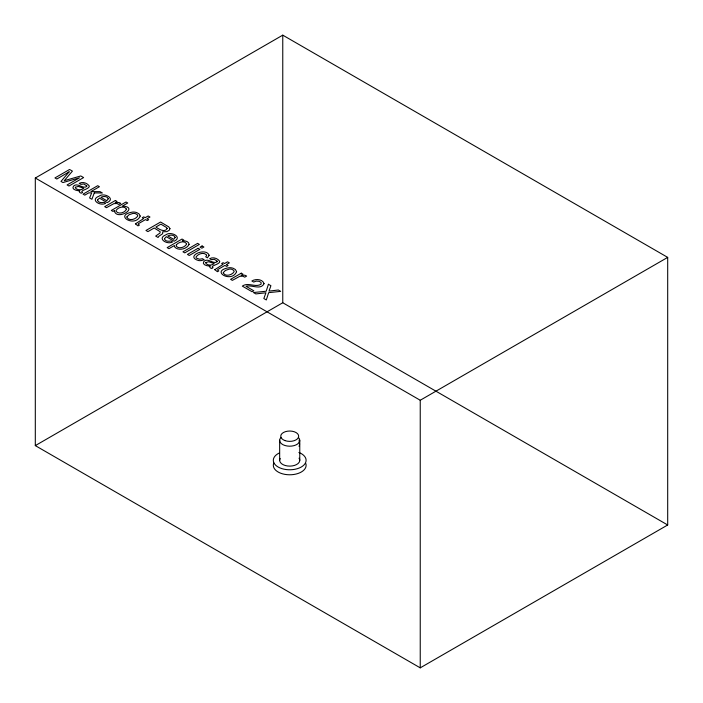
<?xml version="1.0" encoding="UTF-8"?>
<svg xmlns="http://www.w3.org/2000/svg" width="703" height="703" viewBox="0 0 703 703"><rect width="100%" height="100%" fill="white"/><g stroke="black" fill="none" stroke-linecap="round" stroke-linejoin="round"><path stroke-width="1.05" d="M299.126 446.493L299.583 444.173L299.118 440.025M35.308 178.017L282.764 35.15L667.692 257.386L667.692 524.983L420.236 667.85L35.308 445.614L35.308 178.017L420.236 400.253L667.692 257.386M35.308 445.614L282.764 302.747L667.692 524.983M420.236 400.253L420.236 667.85M299.768 440.535L299.768 460.456M282.764 35.15L282.764 302.747M279.662 440.236L279.662 460.166M298.634 437.697A10.062 5.809 0 0 1 289.46 446.194A10.062 5.809 0 0 1 281.042 437.442M305.823 463.514A16.406 9.473 0 0 1 289.267 474.78A16.406 9.473 0 0 1 273.81 463.005M298.898 452.468A16.406 9.473 0 0 1 302.448 466.274A16.406 9.473 0 0 1 278.309 467.117A16.406 9.473 0 0 1 278.968 453.154M299.056 458.154A10.062 5.809 0 0 1 289.97 466.115A10.062 5.809 0 0 1 280.198 458.435M209.125 255.277L207.464 257.808L205.724 256.797L206.638 255.435L206.383 254.723C203.387 251.99 198.281 253.818 196.163 256.771A3.111 1.793 0 0 0 196.585 258.203L199.643 259.266L202.42 258.704L204.16 259.715L201.796 260.47A5.176 2.988 0 0 1 198.492 260.523C184.599 256.498 205.917 246.806 209.125 255.277M135.424 223.844L138.016 225.883L139.431 225.065L138.183 224.257L138.553 223.607L145.521 219.591L147.226 220.575L148.684 219.723L146.98 218.738L149.959 217.025L148.148 215.979L145.169 217.693L143.728 216.858L142.261 217.71L143.702 218.545L135.424 223.844M214.802 269.671L217.403 271.718L218.818 270.901L217.57 270.093L217.939 269.442L224.907 265.418L226.603 266.402L228.071 265.558L226.366 264.574L229.345 262.852L227.535 261.806L224.556 263.528L223.106 262.694L221.647 263.537L223.088 264.372L214.802 269.671M97.55 200.03C97.875 202.71 101.794 203 103.886 202.315L105.643 203.334C100.213 206.462 89.501 199.793 99.149 196.111C103.789 192.297 116.171 198.483 107.208 202.605L99.395 198.088L97.55 200.03M164.467 238.669C164.783 241.34 168.702 241.63 170.794 240.944L172.56 241.964C167.121 245.092 156.409 238.422 166.057 234.74C170.697 230.927 183.079 237.113 174.124 241.234L166.303 236.718L164.467 238.669M86.768 185.908L86.715 186.497C82.778 189.353 77.664 182.077 73.463 186.137C70.924 189.494 77.471 191.058 79.87 190.68L79.193 191.436L79.887 192.587L81.302 193.202L82.62 192.429C78.762 190.627 89.053 189.239 89.307 186.444L89.211 185.917C87.11 182.903 82.515 181.471 79.219 183.378L80.889 184.344L83.921 184.001L86.768 185.908M217.192 261.2L217.139 261.797C213.202 264.653 208.088 257.368 203.888 261.437C201.339 264.794 207.895 266.358 210.294 265.98L209.617 266.727L210.311 267.887L211.726 268.493L213.044 267.729C209.186 265.927 219.477 264.539 219.731 261.744L219.635 261.217C217.535 258.203 212.939 256.771 209.643 258.678L211.313 259.644L214.345 259.302L217.192 261.2M126.944 216.849L126.883 217.385C129.141 221.41 136.083 219.389 137.797 215.847L137.226 214.67L135.617 213.721A3.453 1.995 0 0 0 132.814 213.466L129.044 214.775L126.944 216.849M223.352 272.509L223.282 273.036C225.54 277.07 232.482 275.049 234.196 271.499L233.633 270.321L232.016 269.381A3.453 1.995 0 0 0 229.213 269.117L225.443 270.435L223.352 272.509M169.977 228.66L169.274 230.25L166.91 231.603L162.683 231.823L162.648 233.721L158.702 236.41L158.113 237.491L155.679 236.085L159.95 233.071L160.24 231.779L154.221 227.992L147.938 231.612L145.96 230.47L160.592 222.025L168.773 226.884L169.977 228.66M126.47 209.143C125.09 212.71 118.587 214.793 116.03 211.243L115.995 210.592C117.779 207.262 124.317 205.346 126.47 209.143M114.325 210.636C116.285 221.463 140.046 207.157 122.427 206.058L127.735 202.991L125.995 201.989L111.302 210.469L112.963 211.418L114.325 210.636M140.187 216.049C135.257 228.009 113.007 215.092 132.814 212.051A6.23 3.594 0 0 1 136.883 212.675L138.983 213.861L140.187 216.049M236.586 271.709C231.665 283.669 209.406 270.743 229.213 267.702A6.23 3.594 0 0 1 233.282 268.326L235.382 269.521L236.586 271.709M75.414 187.27L75.309 187.815C77.137 190.451 81.451 190.249 83.798 188.316L78.288 186.4L75.414 187.27M205.838 262.571L205.733 263.115C207.561 265.752 211.875 265.549 214.222 263.616L208.712 261.701L205.838 262.571M108.288 198.773L106.794 200.715L100.863 197.297C103.113 196.137 107.225 195.952 108.288 198.773M175.196 237.403L173.703 239.345L167.78 235.927C170.021 234.767 174.133 234.582 175.196 237.403M167.191 228.545C164.774 233.062 158.606 228.967 155.873 227.034L160.873 224.152L166.549 227.517L167.191 228.545M264.056 283.652C260.664 290.462 251.604 284.443 246.024 286.288L253.818 290.787L252.122 291.763L242.324 286.112C248.124 281.85 255.523 287.94 261.103 284.153L261.077 282.518L259.205 281.323L256.2 281.095L253.704 282.052L251.885 280.998C255.532 278.616 262.606 278.986 264.056 283.652M189.089 244.363C186.796 249.257 178.079 251.235 174.449 246.727L174.414 245.514L168.966 248.669L167.165 247.632L182.042 239.038L183.791 240.048L182.376 240.865C184.863 240.637 188.879 241.278 189.089 244.363M268.423 284.276L266.2 291.227L253.458 292.536L255.848 293.916L265.919 292.782L263.845 298.538L266.305 299.953L268.66 292.65L280.708 291.367L278.344 290.005L269.038 291.095L270.901 285.708L268.423 284.276M94.272 192.921L91.908 199.265L89.615 197.947L91.671 192.912L88.789 192.842L84.782 195.153L83.059 194.16L97.699 185.706L99.422 186.708L90.924 191.611L100.054 191.647L102.348 192.974L94.272 192.921M176.374 244.732L176.119 246.015C178.738 249.389 184.643 247.465 186.559 244.257L186.541 243.607C184.072 240.224 178.773 242.184 176.374 244.732M69.131 171.866L60.994 181.418L62.954 182.552L79.474 177.833L67.093 184.942L68.973 186.023L83.613 177.578L80.801 175.952L64.254 180.689L72.418 171.119L69.579 169.476L54.948 177.929L56.838 179.019L69.131 171.866M115.371 200.496L104.703 206.656L106.496 207.684L113.886 203.633L116.909 203.536L118.86 204.468L120.749 203.378L119.027 202.552L115.23 202.543L117.076 201.471L115.371 200.496M197.596 243.387L182.956 251.832L184.757 252.869L199.388 244.416L197.596 243.387M198.061 248.291L187.446 254.424L189.265 255.479L199.889 249.345L198.061 248.291M202.077 245.971L200.047 247.148L201.866 248.194L203.905 247.025L202.077 245.971M241.261 273.177L230.593 279.337L232.385 280.365L239.776 276.314L242.799 276.217L244.749 277.158L246.639 276.059L244.916 275.233L241.12 275.224L242.966 274.161L241.261 273.177M285.04 440.614A8.954 5.167 0 0 0 298.67 436.335A8.954 5.167 0 0 0 285.436 431.66A8.954 5.167 0 0 0 285.04 440.614"/></g></svg>
